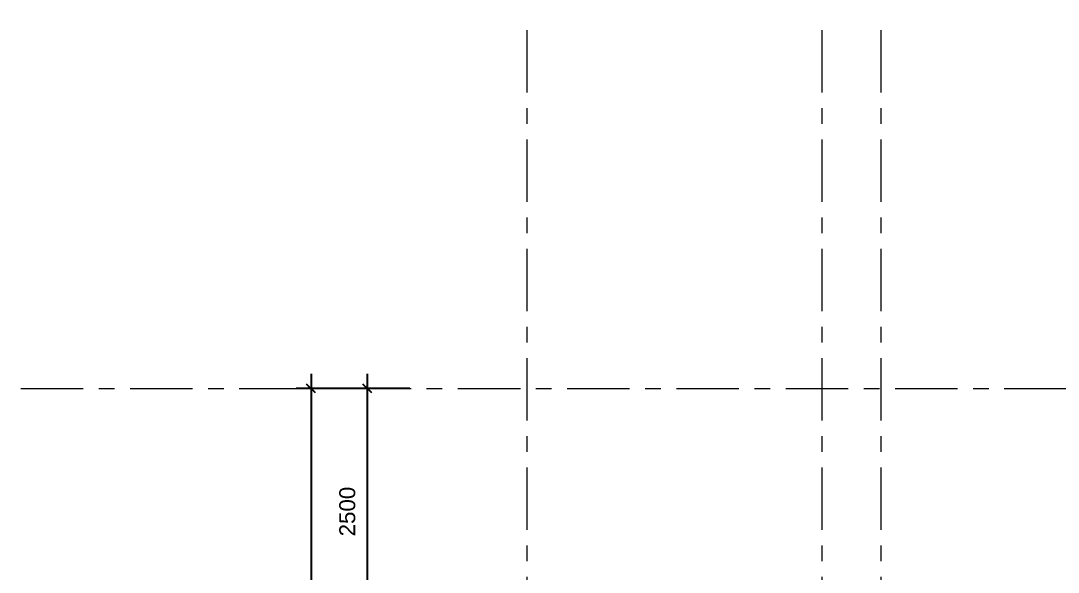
# Model space of a CAD drawing. Header units: millimetres. Extents: x 2164007 to 2324354, y -2513385 to -2308978.
# Drawn here: x 2250120 to 2260670, y -2496977 to -2491372 of the extents above; entities that cross this region are included whole.
import ezdxf

# ---------------------------------------------------------------- set-up
doc = ezdxf.new("R2010")
doc.units = ezdxf.units.MM
doc.linetypes.add('Grid Line', pattern=[22.224999999999994, 12.7, -3.174999999999999, 3.174999999999999, -3.174999999999999])
doc.layers.add('A-ANNO-DIMS', color=211, linetype='Continuous', lineweight=9)
doc.layers.add('S-GRID', color=8, linetype='Continuous', lineweight=9)
doc.styles.add('Arial_1', font='arial.ttf', dxfattribs={"height": 162.2829341317365})
doc.dimstyles.new('Dim_dai_ca_vu', dxfattribs={"dimscale": 304.8, "dimtxt": 165, "dimasz": 0.29296875, "dimexe": 0.4921259842519685, "dimexo": 0.0625, "dimgap": 0.3937007874015748, "dimtad": 1, "dimdec": 0, "dimzin": 0, "dimdsep": 46, "dimtxsty": 'Arial_1', "dimblk1": 'OBLIQUE', "dimblk2": 'OBLIQUE', "dimsah": 1, "dimcen": 0.09, "dimdle": 0.4921259842519685, "dimadec": 0, "dimazin": 0, "dimtfac": 1, "dimtdec": 4, "dimtix": 1, "dimtmove": 0, "dimatfit": 3, "dimfxl": 0.9842519685039368, "dimfxlon": 1, "dimtvp": 1, "dimtfill": 1, "dimtolj": 1, "dimtzin": 0, "dimarcsym": 2})

# ---------------------------------------------------------------- blocks, each defined once
blk = doc.blocks.new('_Oblique')
at = {"color": 0, "linetype": 'ByBlock', "lineweight": -2}
blk.add_line((-0.5, -0.5), (0.5, 0.5), dxfattribs=at)
blk = doc.blocks.new('*D689')
at = {"layer": 'A-ANNO-DIMS', "color": 0, "lineweight": -2}
for p, q in [((2253644.025022439, -2494960), (2253644.025022439, -2497760)), ((2254074.975022439, -2495110), (2253494.025022439, -2495110)), ((2254074.975022439, -2497610), (2253494.025022439, -2497610))]:
    blk.add_line(p, q, dxfattribs=at)
at = {"layer": 'Defpoints', "color": 0}
for p in [(2254094.025022439, -2495110), (2253644.025022439, -2497610), (2254094.025022439, -2497610)]:
    blk.add_point(p, dxfattribs=at)
at = {"layer": 'A-ANNO-DIMS', "color": 0, "lineweight": -2, "xscale": 89.296875, "yscale": 89.296875, "zscale": 89.296875}
for p, rotation in [((2253644.025022439, -2495110), 90), ((2253644.025022439, -2497610), 270)]:
    blk.add_blockref('_Oblique', p, dxfattribs=dict(at, rotation=rotation))
at = {"layer": 'A-ANNO-DIMS', "color": 0, "insert": (2253441.167739904, -2496360), "char_height": 162.2829341317365, "attachment_point": 5, "rotation": 90, "style": 'Arial_1', "bg_fill": 3, "box_fill_scale": 1.1, "bg_fill_color": 256, "bg_fill_true_color": 13158600, "bg_fill_transparency": 13411708}
blk.add_mtext('\\A1;2500', dxfattribs=at)
blk = doc.blocks.new('*D692')
at = {"layer": 'A-ANNO-DIMS', "color": 0, "lineweight": -2}
for p, q in [((2253071.957002607, -2494960), (2253071.957002607, -2501360)), ((2253502.907002607, -2495110), (2252921.957002607, -2495110)), ((2253502.907002607, -2501210), (2252921.957002607, -2501210))]:
    blk.add_line(p, q, dxfattribs=at)
at = {"layer": 'Defpoints', "color": 0}
for p in [(2253521.957002607, -2495110), (2253071.957002607, -2501210), (2253521.957002607, -2501210)]:
    blk.add_point(p, dxfattribs=at)
at = {"layer": 'A-ANNO-DIMS', "color": 0, "lineweight": -2, "xscale": 89.296875, "yscale": 89.296875, "zscale": 89.296875}
for p, rotation in [((2253071.957002607, -2495110), 90), ((2253071.957002607, -2501210), 270)]:
    blk.add_blockref('_Oblique', p, dxfattribs=dict(at, rotation=rotation))
at = {"layer": 'A-ANNO-DIMS', "color": 0, "insert": (2252869.099720072, -2498160), "char_height": 162.2829341317365, "attachment_point": 5, "rotation": 90, "style": 'Arial_1', "bg_fill": 3, "box_fill_scale": 1.1, "bg_fill_color": 256, "bg_fill_true_color": 13158600, "bg_fill_transparency": 9568090}
blk.add_mtext('\\A1;6100', dxfattribs=at)

msp = doc.modelspace()

# ---------------------------------------------------------------- linework, layer by layer
at = {"layer": 'S-GRID', "linetype": 'Grid Line', "ltscale": 50}
for p, q in [((2255270.664533876, -2504324.83057738), (2255270.664533876, -2491371.6)), ((2258270.664533876, -2504324.83057738), (2258270.664533876, -2491371.6)), ((2258870.664533876, -2504324.83057738), (2258870.664533876, -2491371.6)), ((2250119.999993142, -2495110), (2279003.058819855, -2495110))]:
    msp.add_line(p, q, dxfattribs=at)

# ---------------------------------------------------------------- next in the draw order: dimensions: what is measured, and where the dimension line sits
at = {"layer": 'A-ANNO-DIMS'}
dim = msp.add_linear_dim(base=(2253644.025022439, -2497610), p1=(2254094.025022439, -2495110), p2=(2254094.025022439, -2497610), angle=90, dimstyle='Dim_dai_ca_vu', override={"dimpost": '<>', "dimfxl": 2500}, dxfattribs=at)
dim.commit()
dim.dimension.update_dxf_attribs({"geometry": '*D689', "text_midpoint": (2253441.167739904, -2496360)})

# ---------------------------------------------------------------- next in the draw order: dimensions: what is measured, and where the dimension line sits
dim = msp.add_linear_dim(base=(2253071.957002607, -2501210), p1=(2253521.957002607, -2495110), p2=(2253521.957002607, -2501210), angle=90, dimstyle='Dim_dai_ca_vu', override={"dimpost": '<>', "dimfxl": 6100}, dxfattribs=at)
dim.commit()
dim.dimension.update_dxf_attribs({"geometry": '*D692', "text_midpoint": (2252869.099720072, -2498160)})

doc.saveas('drawing.dxf')
